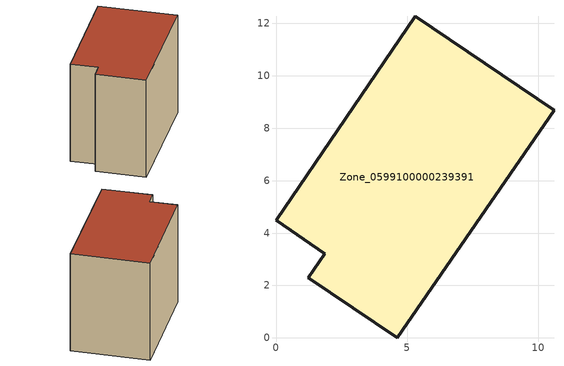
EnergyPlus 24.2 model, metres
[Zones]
Zone_0599100000239391
 floor ground (C_G): 1.24,2.3 1.86,3.21 0,4.48 5.32,12.28 10.61,8.68 4.62,0 z0
 wall outside (C_F): 1.86,3.21 1.24,2.3 4.62,0 10.61,8.68 5.32,12.28 0,4.48 1.86,3.21 z0:8.7
 roof outside (C_R): 5.32,12.28 0,4.48 1.86,3.21 1.24,2.3 4.62,0 10.61,8.68 z8.7
[BUILDING]
Pand.0599100000239391: North Axis=0; Terrain=City; Loads Convergence Tolerance Value=0.04; Temperature Convergence Tolerance Value=0.4; Solar Distribution=FullExterior; Maximum Number of Warmup Days=25; Minimum Number of Warmup Days=1
[Site:Location]
Rotterdam.The.Hague.AP_ZH_NLD Design_Conditions: Latitude=51.96; Longitude=4.45; Time Zone=1; Elevation=-4.5
[SITE:GROUNDTEMPERATURE:BUILDINGSURFACE]
18, 18, 18, 18, 18, 18, 18, 18, 18, 18, 18, 18
[MATERIAL] Thermal Absorptance=0.9; Solar Absorptance=0.7; Visible Absorptance=0.7
Name | Roughness | Thickness | Conductivity | Density | Specific Heat
G.TI.1946 | MediumSmooth | 0.15 | 1 | 540 | 1210
F.TI.1946 | Rough | 0.3 | 0.857143 | 1920 | 840
R.TI.1946 | MediumRough | 0.2 | 0.1 | 1500 | 1000
[CONSTRUCTION]
C_G: G.TI.1946
C_F: F.TI.1946
C_R: R.TI.1946
[ZONE]
Zone_0599100000239391: Type=1; Multiplier=1; Ceiling Height=Autocalculate; Volume=Autocalculate; Floor Area=autocalculate; Part of Total Floor Area=Yes
[ZONEINFILTRATION:DESIGNFLOWRATE]
Infil_Zone_0599100000239391: Zone or ZoneList or Space or SpaceList=Zone_0599100000239391; Schedule=AlwaysOn; Design Flow Rate Calculation Method=Flow/Area; Flow Rate per Floor Area=0.003; Constant Term Coefficient=1; Temperature Term Coefficient=0; Velocity Term Coefficient=0; Velocity Squared Term Coefficient=0
[HVACTEMPLATE:ZONE:IDEALLOADSAIRSYSTEM]
Zone_0599100000239391: Maximum Heating Supply Air Temperature=50; Minimum Cooling Supply Air Temperature=13; Maximum Heating Supply Air Humidity Ratio=0.0156; Minimum Cooling Supply Air Humidity Ratio=0.0077; Heating Limit=NoLimit; Cooling Limit=NoLimit; Dehumidification Control Type=ConstantSensibleHeatRatio; Cooling Sensible Heat Ratio=0.7; Dehumidification Setpoint=60; Humidification Control Type=None; Humidification Setpoint=30; Outdoor Air Method=None; Outdoor Air Flow Rate per Person=0.00944; Outdoor Air Flow Rate per Zone Floor Area=0; Outdoor Air Flow Rate per Zone=0; Demand Controlled Ventilation Type=None; Outdoor Air Economizer Type=NoEconomizer; Heat Recovery Type=None; Sensible Heat Recovery Effectiveness=0.7; Latent Heat Recovery Effectiveness=0.65
[ZONECONTROL:THERMOSTAT]
ThermostatControl_Zone_0599100000239391: Zone or ZoneList=Zone_0599100000239391; Control Type Schedule=DualSetpointControlType; Control 1=Thermostat_Zone_0599100000239391; Temperature Difference Between Cutout And Setpoint=0
[THERMOSTATSETPOINT:DUALSETPOINT]
Thermostat_Zone_0599100000239391: Heating Setpoint Temperature Schedule=HeatingSetpoint_Zone_0599100000239391; Cooling Setpoint Temperature Schedule=CoolingSetpoint_Zone_0599100000239391
[SCHEDULE:COMPACT]
HeatingSetpoint_Zone_0599100000239391: Through: 12/31, For: AllDays, Until: 24:00, 21
CoolingSetpoint_Zone_0599100000239391: Through: 12/31, For: AllDays, Until: 24:00, 24
DualSetpointControlType: Through: 12/31, For: AllDays, Until: 24:00, 4
AlwaysOn: Through: 12/31, For: AllDays, Until: 24:00, 1
